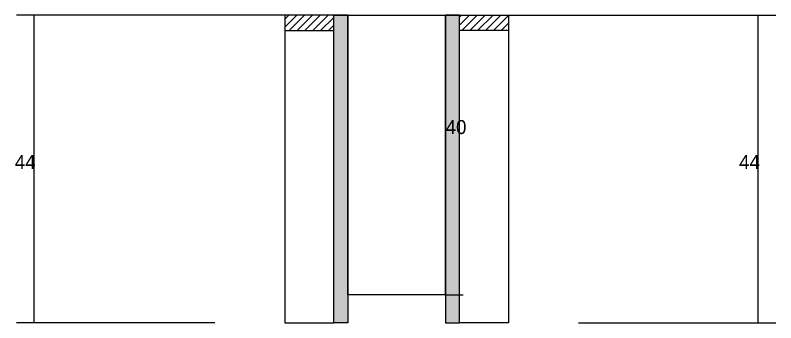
# Model space of a CAD drawing. Header units: metres. Extents: x 137387 to 139512, y 31896 to 33185.
# Drawn here: x 137387 to 137604.5, y 31935.6 to 32023.6 of the extents above; entities that cross this region are included whole.
import ezdxf

# ---------------------------------------------------------------- set-up
doc = ezdxf.new("R2010")
doc.units = ezdxf.units.M
for name, color, linetype in [('CONCRETO', 251, 'Continuous'), ('COTA', 241, 'Continuous'), ('Hachura', 253, 'Continuous'), ('Madeira', 126, 'Continuous'), ('Painéis', 200, 'Continuous')]:
    doc.layers.add(name, color=color, linetype=linetype)

msp = doc.modelspace()

# ---------------------------------------------------------------- hatches: boundary and pattern name
at = {"layer": 'Hachura'}
h = msp.add_hatch(dxfattribs=at)
h.set_pattern_fill('ANSI31', scale=0.5)
h.paths.add_polyline_path([(137478.1, 32019.2), (137478.1, 32023.6), (137478.1, 32023.6), (137464.1, 32023.6), (137464.1, 32023.6), (137464.1, 32019.2), (137464.1, 32019.2), (137478.1, 32019.2)])
h = msp.add_hatch(color=8, dxfattribs=at)
h.dxf.hatch_style = 1
h.paths.add_polyline_path([(137478.1, 32023.6), (137482.1, 32023.6), (137482.1, 32023.6), (137482.1, 31935.6), (137482.1, 31935.6), (137478.1, 31935.6), (137478.1, 31935.6), (137478.1, 32023.6)])
h = msp.add_hatch(color=8, dxfattribs=at)
h.dxf.hatch_style = 1
h.paths.add_polyline_path([(137514.1, 32023.6), (137510.1, 32023.6), (137510.1, 32023.6), (137510.1, 31935.6), (137510.1, 31935.6), (137514.1, 31935.6), (137514.1, 31935.6), (137514.1, 32023.6)])
h = msp.add_hatch(dxfattribs=at)
h.set_pattern_fill('ANSI31', scale=0.5)
h.paths.add_polyline_path([(137514.1, 32019.2), (137514.1, 32023.6), (137514.1, 32023.6), (137528.1, 32023.6), (137528.1, 32023.6), (137528.1, 32019.2), (137528.1, 32019.2), (137514.1, 32019.2)])

# ---------------------------------------------------------------- linework, layer by layer
at = {"layer": 'CONCRETO'}
msp.add_lwpolyline([(137482.1, 32023.6), (137482.1, 32023.6), (137482.1, 32023.6), (137482.1, 32023.6), (137510.1, 32023.6), (137510.1, 32023.6), (137510.1, 32023.6), (137510.1, 31943.6), (137482.1, 31943.6), (137482.1, 32023.6)], close=True, dxfattribs=at)
at = {"layer": 'COTA'}
for p, q in [((137482.1, 32023.6), (137387.4, 32023.6)), ((137392.4, 31935.6), (137392.4, 32023.6)), ((137510.1, 31943.6), (137510.1, 32023.6)), ((137510.1, 32023.6), (137515.1, 32023.6)), ((137528.1, 32023.6), (137604.5, 32023.6)), ((137599.5, 31935.6), (137599.5, 32023.6)), ((137510.1, 31943.6), (137515.1, 31943.6)), ((137444.1, 31935.6), (137387.4, 31935.6)), ((137548.1, 31935.6), (137604.5, 31935.6))]:
    msp.add_line(p, q, dxfattribs=at)
at = {"layer": 'Madeira'}
for points in [[(137478.1, 32019.2), (137478.1, 32023.6), (137464.1, 32023.6), (137464.1, 32019.2)], [(137478.1, 32023.6), (137464.1, 32023.6), (137464.1, 31935.6), (137478.1, 31935.6)], [(137514.1, 32019.2), (137514.1, 32023.6), (137528.1, 32023.6), (137528.1, 32019.2)], [(137514.1, 32023.6), (137528.1, 32023.6), (137528.1, 31935.6), (137514.1, 31935.6)]]:
    msp.add_lwpolyline(points, close=True, dxfattribs=at)
at = {"layer": 'Painéis'}
for points in [[(137478.1, 32023.6), (137482.1, 32023.6), (137482.1, 31935.6), (137478.1, 31935.6)], [(137514.1, 32023.6), (137510.1, 32023.6), (137510.1, 31935.6), (137514.1, 31935.6)]]:
    msp.add_lwpolyline(points, close=True, dxfattribs=at)

# ---------------------------------------------------------------- texts
at = {"layer": 'COTA'}
for s, p in [('40', (137510.1, 31989.6)), ('44', (137386.9, 31979.6)), ('44', (137594, 31979.6))]:
    msp.add_text(s, height=4, dxfattribs=at).set_placement(p)

doc.saveas('drawing.dxf')
